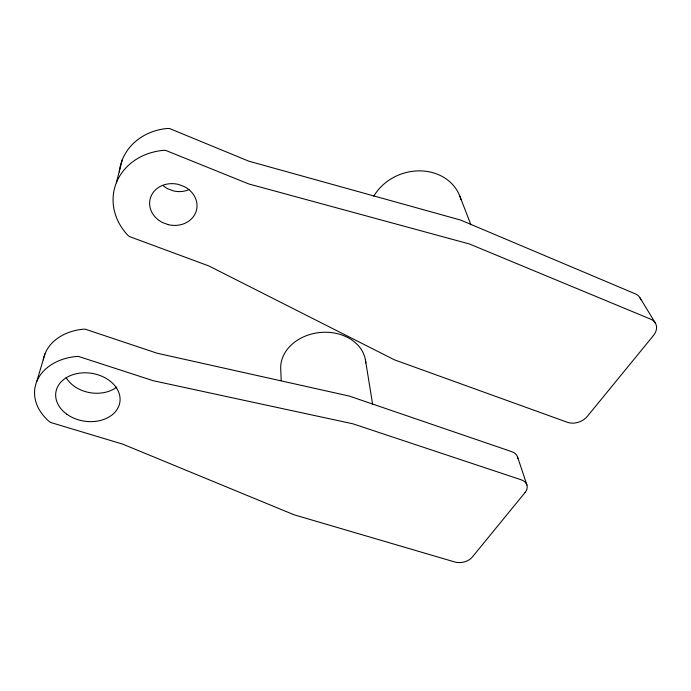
<?xml version="1.0" encoding="UTF-8"?>
<svg xmlns="http://www.w3.org/2000/svg" width="691" height="691" viewBox="0 0 691 691"><rect width="100%" height="100%" fill="white"/><g stroke="black" fill="none" stroke-linecap="round" stroke-linejoin="round"><path stroke-width="1.04" d="M116.347 182.778L122.272 159.846M36.701 381.648L44.975 353.827M640.047 297.873L655.431 323.207M459.653 195.691L470.891 224.713M517.585 457.001L526.939 485.091M365.418 359.838L372.639 404.382M281.202 380.62L280.771 369.866A42.652 33.747 -5.8 0 1 320.961 332.414A42.652 33.747 -5.8 0 1 365.781 363M640.833 299.713A15.28 11.384 -25.4 0 0 635.349 293.874L460.56 220.04L248.82 161.184L169.554 128.535L167.429 128.466A57.69 50.953 14.1 0 0 119.301 171.947M373.822 196.184A47.662 41.201 -18.8 0 1 421.415 170.91A47.662 41.201 -18.8 0 1 460.975 199.647M188.989 189.576A22.414 19.901 14.7 0 1 173.216 190.846L167.818 188.79A22.414 19.901 14.7 0 1 163.093 185.577M517.87 458.625A13.25 9.38 -14.6 0 0 511.876 451.707L349.266 396.064L157.125 353.222L85.338 329.21L83.456 329.184A51.324 39.206 9.5 0 0 43.274 359.847M116.822 387.055A31.147 23.788 9.5 0 1 66.086 377.545M525.039 492.562L472.229 557.145A12.939 8.577 -11 0 1 454.756 561.973L293.995 514.76L122.687 444.123L50.65 422.477L49.191 421.484A53.371 39.897 8.8 0 1 36.917 381.13A53.371 39.897 8.8 0 1 76.615 356.444L78.575 356.461L153.376 380.758L352.937 423.816L521.074 479.753A13.716 9.467 -14.3 0 1 525.039 492.562M653.41 335.576L587.229 416.5A14.71 10.512 -19 0 1 567.406 422.296L394.406 359.821L208.95 265.992L129.321 236.503L127.74 235.182A60.255 52.456 12.5 0 1 116.667 182.009A60.255 52.456 12.5 0 1 163.499 150.353L165.736 150.422L248.691 183.927L469.465 243.992L650.602 319.138A15.893 11.592 -24.6 0 1 653.41 335.576M168.233 224.644L162.48 222.528A23.84 20.747 12.4 0 1 151.061 196.209A23.84 20.747 12.4 0 1 178.667 184.48L184.532 186.717A23.84 20.747 12.4 0 1 195.553 212.914A23.84 20.747 12.4 0 1 168.233 224.644M66.811 414.203A32.382 24.202 8.8 0 0 119.517 403.924A32.382 24.202 8.8 0 0 77.306 373.52A32.382 24.202 8.8 0 0 66.811 414.203"/></g></svg>
